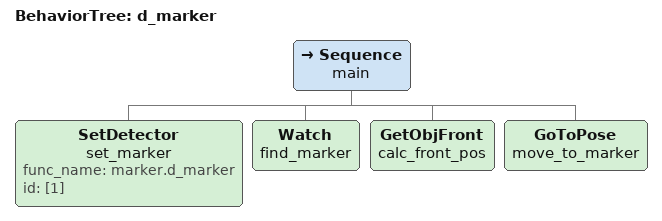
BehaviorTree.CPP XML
<root>
    <BehaviorTree ID="d_marker">
        <Sequence name="main">
            <SetDetector name="set_marker" func_name="marker.d_marker" id="[1]"/>

            <Watch name="find_marker"/>

            <GetObjFront name="calc_front_pos"/>

            <GoToPose name="move_to_marker"/>
        </Sequence>
    </BehaviorTree>
</root>
